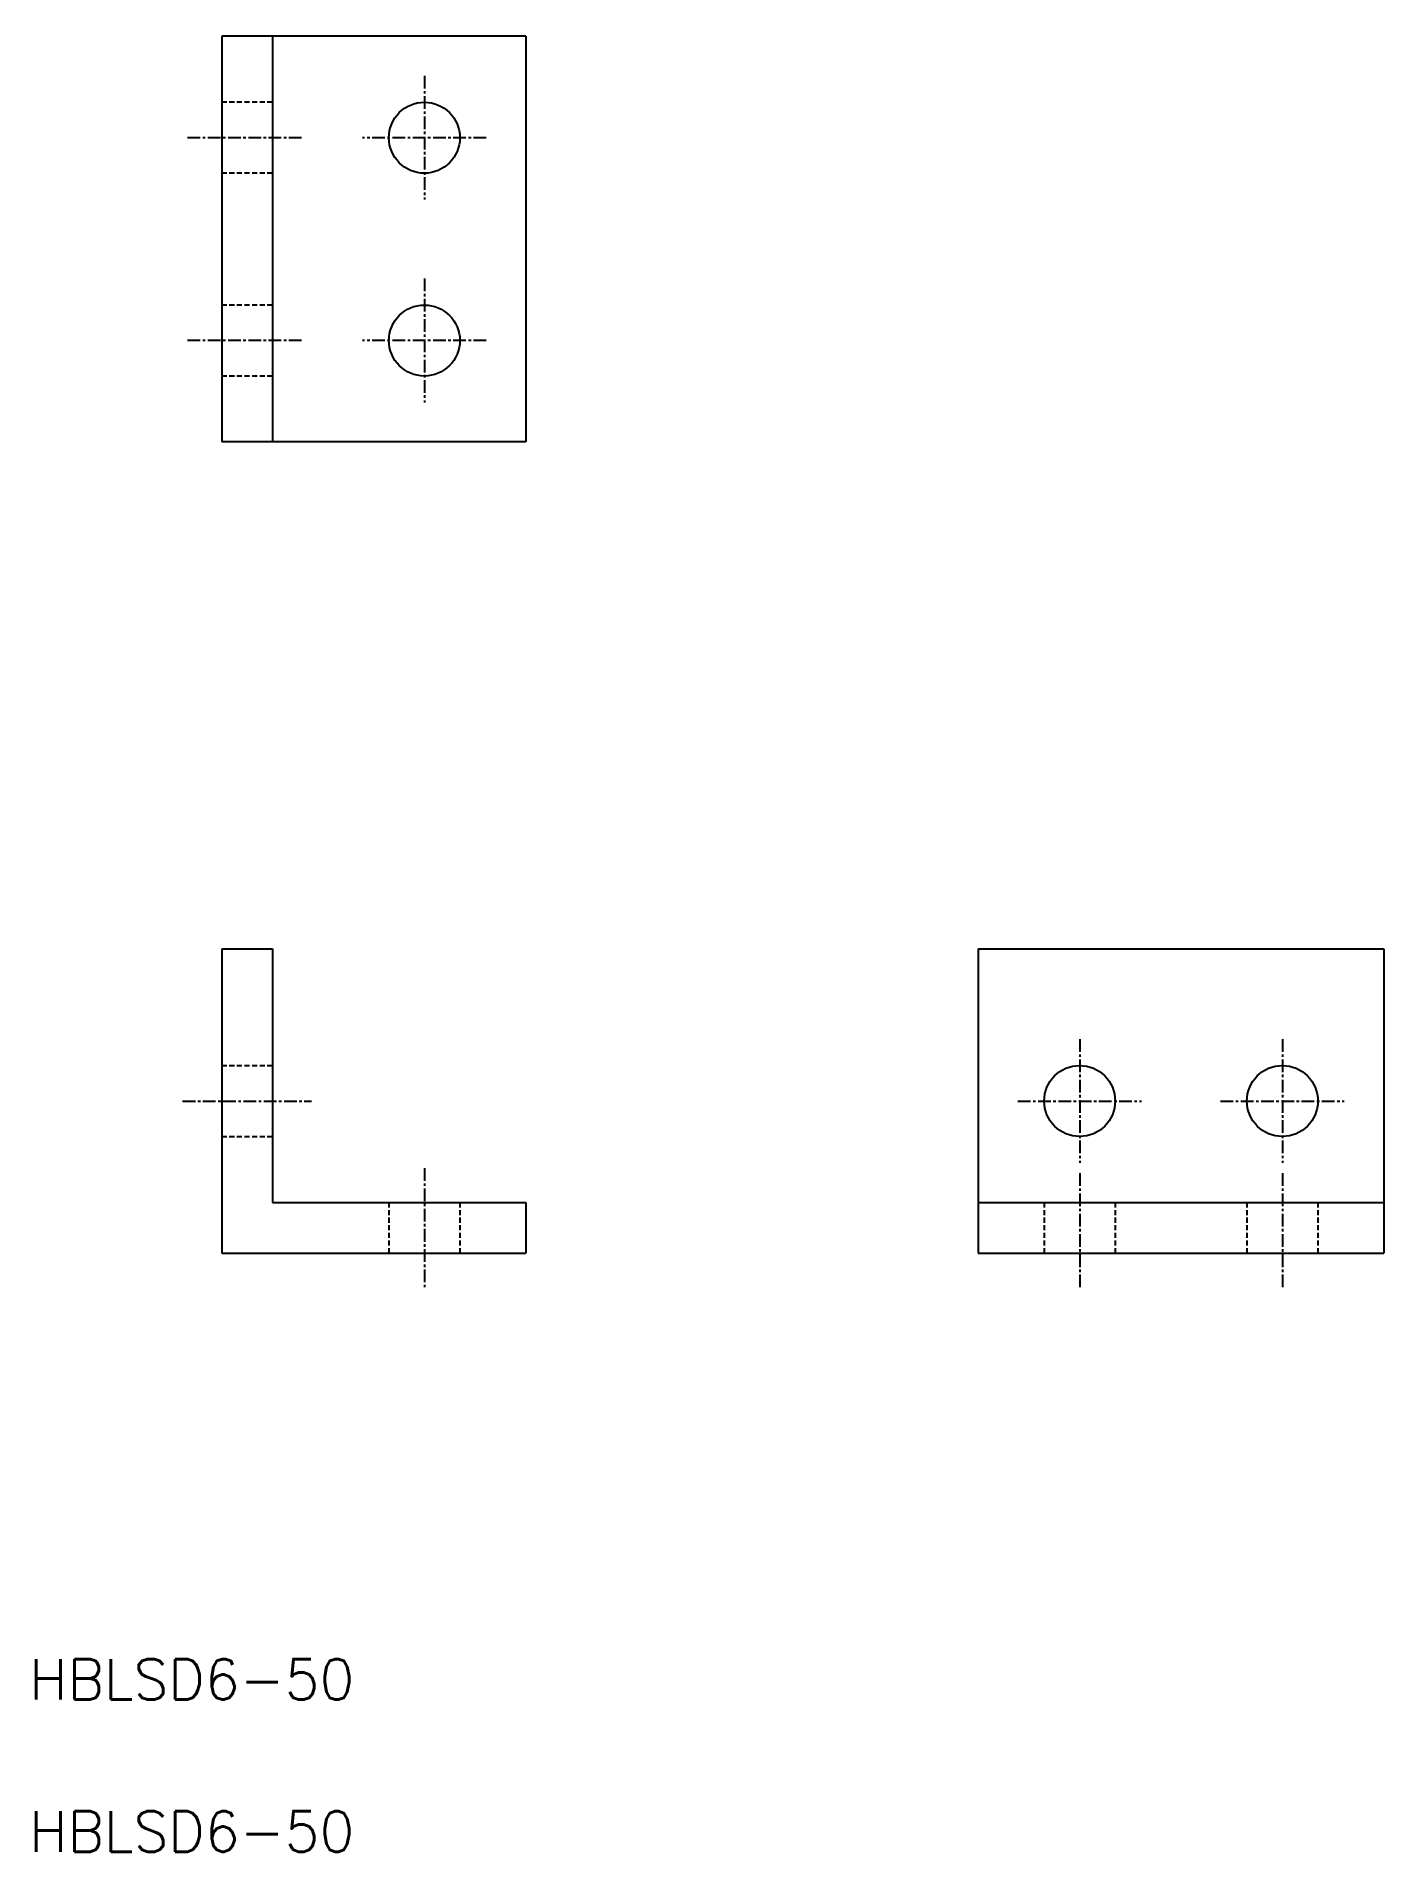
# Model space of a CAD drawing. Extents: x -18 to 115, y -59 to 120.
import ezdxf

# ---------------------------------------------------------------- set-up
doc = ezdxf.new("R2010")
doc.units = 0
doc.linetypes.add('CENTER', pattern=[2, 1.25, -0.25, 0.25, -0.25])
doc.linetypes.add('DASHED', pattern=[0.75, 0.5, -0.25])
doc.layers.get('0').update_dxf_attribs({"linetype": 'CONTINUOUS'})
doc.layers.add('CENTER', color=1, linetype='CENTER')
doc.styles.get("Standard").update_dxf_attribs({"font": 'txt.shx', "bigfont": 'bigfont.shx'})

msp = doc.modelspace()

# ---------------------------------------------------------------- linework, layer by layer
at = {"color": 7, "linetype": 'CONTINUOUS'}
for p, q in [((0, 120), (0, 80)), ((30, 120), (0, 120)), ((5, 120), (5, 80)), ((30, 120), (30, 80)), ((30, 80), (0, 80)), ((0, 30), (0, 0)), ((0, 30), (5, 30)), ((5, 30), (5, 5)), ((74.65, 30), (74.65, 0)), ((74.65, 30), (114.65, 30)), ((114.65, 30), (114.65, 0)), ((5, 5), (30, 5)), ((30, 5), (30, 0)), ((74.65, 5), (114.65, 5)), ((0, 0), (30, 0)), ((74.65, 0), (114.65, 0))]:
    msp.add_line(p, q, dxfattribs=at)
at = {"color": 3, "linetype": 'DASHED'}
for p, q in [((5, 113.5), (0, 113.5)), ((5, 106.5), (0, 106.5)), ((5, 93.5), (0, 93.5)), ((5, 86.5), (0, 86.5)), ((0, 18.5), (5, 18.5)), ((0, 11.5), (5, 11.5)), ((16.5, 5), (16.5, 0)), ((23.5, 5), (23.5, 0)), ((81.15, 5), (81.15, 0)), ((88.15, 5), (88.15, 0)), ((101.15, 5), (101.15, 0)), ((108.15, 5), (108.15, 0))]:
    msp.add_line(p, q, dxfattribs=at)
at = {"color": 7, "linetype": 'CONTINUOUS'}
for centre in [(20, 110), (20, 90), (84.65, 15), (104.65, 15)]:
    msp.add_circle(centre, 3.5, dxfattribs=at)
at = {"layer": 'CENTER', "color": 1, "linetype": 'CENTER'}
for p, q in [((20, 116.1), (20, 103.9)), ((7.88, 110), (-3.54, 110)), ((26.1, 110), (13.9, 110)), ((20, 96.1), (20, 83.9)), ((7.88, 90), (-3.54, 90)), ((26.1, 90), (13.9, 90)), ((84.65, 21.1), (84.65, 8.9)), ((104.65, 21.1), (104.65, 8.9)), ((-3.85, 15), (8.85, 15)), ((78.55, 15), (90.74, 15)), ((98.55, 15), (110.74, 15)), ((20, 8.38), (20, -3.54)), ((84.65, 7.88), (84.65, -3.54)), ((104.65, 7.88), (104.65, -3.54))]:
    msp.add_line(p, q, dxfattribs=at)

# ---------------------------------------------------------------- texts
at = {"color": 7, "linetype": 'CONTINUOUS'}
for p in [(-18.98, -44.03), (-18.98, -59.03)]:
    msp.add_text('HBLSD6-50', height=4, dxfattribs=at).set_placement(p)

doc.saveas('drawing.dxf')
